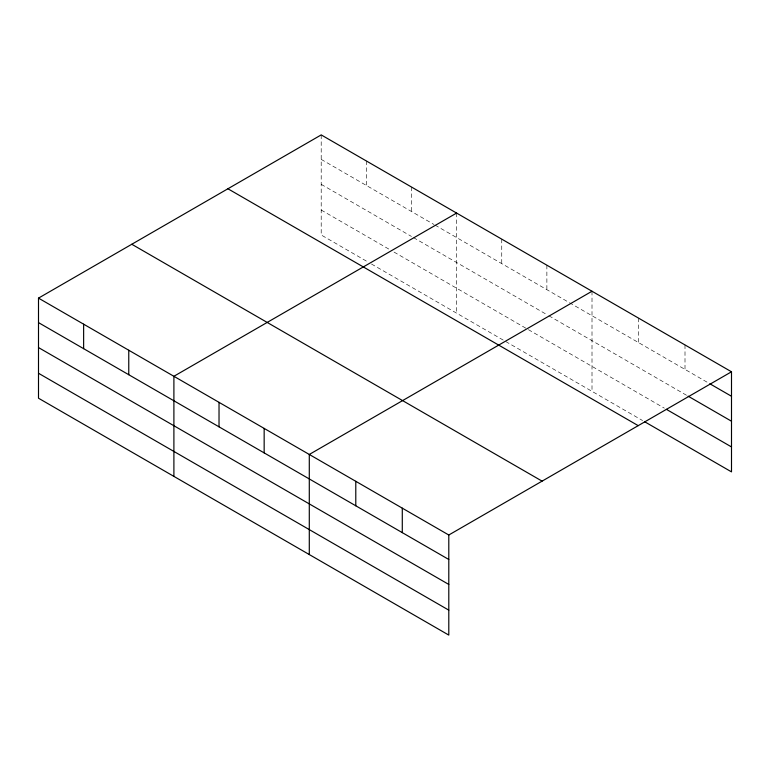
<?xml version="1.0" encoding="UTF-8"?>
<svg xmlns="http://www.w3.org/2000/svg" width="770" height="770" viewBox="0 0 770 770"><rect width="100%" height="100%" fill="white"/><g stroke="black" fill="none" stroke-linecap="round" stroke-linejoin="round"><path stroke-width="0.58" stroke-dasharray="3.85 2.89" d="M366.337 261.059L321.206 234.994L321.206 134.904M321.206 159.38L434.039 224.522M435.069 225.119L568.414 302.11M569.434 302.697L708.766 383.142M321.206 184.338L411.469 236.448M413.529 237.632L546.873 314.622M548.923 315.806L687.071 395.568M321.206 210.046L389.938 249.721M394.038 252.088L527.383 329.079M528.403 329.666L664.337 408.148M371.467 264.014L642.632 420.574M685.002 344.931L685.002 369.417M638.503 318.087L638.503 342.573M592.005 291.243L592.005 391.343M546.873 265.188L546.873 289.664M501.742 239.124L501.742 263.61M456.61 213.069L456.61 313.169M411.469 187.014L411.469 211.5M366.337 160.959L366.337 185.445"/><path stroke-width="1.16" d="M38.5 298.125L448.794 535.006L448.794 635.096L38.5 398.215L38.5 298.125L321.206 134.904L731.5 371.785L731.5 471.875L644.702 421.767M456.61 213.069L173.895 376.289L173.895 476.389M592.005 291.243L309.29 454.464L309.29 554.564M448.794 535.006L731.5 371.785M709.796 383.739L731.5 396.261M688.101 396.155L731.5 421.219M666.397 409.342L731.5 446.927M227.92 188.766L638.205 425.646M131.795 244.263L542.08 481.135M38.5 322.611L448.794 559.482M38.5 347.559L448.794 584.44M38.5 373.267L448.794 610.148M402.286 508.152L402.286 532.638M355.788 481.308L355.788 505.794M264.158 428.409L264.158 452.885M219.026 402.344L219.026 426.83M128.763 350.235L128.763 374.721M83.632 324.18L83.632 348.666"/></g></svg>
